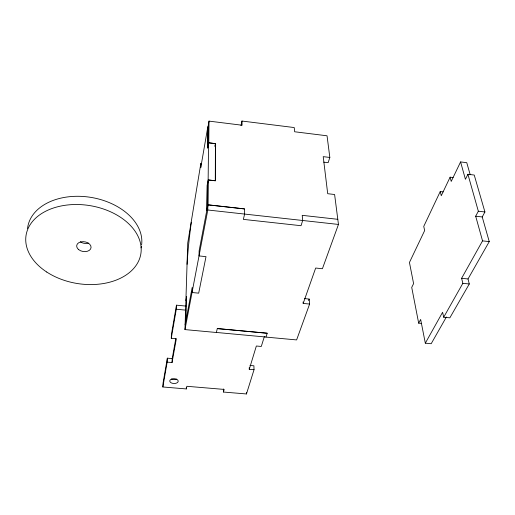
<?xml version="1.0" encoding="UTF-8"?>
<svg xmlns="http://www.w3.org/2000/svg" width="515" height="515" viewBox="0 0 515 515"><rect width="100%" height="100%" fill="white"/><g stroke="black" fill="none" stroke-linecap="round" stroke-linejoin="round"><path stroke-width="0.77" d="M323.755 162.148L328.145 162.676L329.832 157.448L327.044 135.793L294.632 131.763L294.245 127.559L241.966 121.038L242.082 125.229L209.013 121.115L208.775 142.79L215.631 143.621L215.515 180.752L208.363 179.928L207.365 185.323L207.062 210.217L208.086 204.828L208.363 179.928M215.412 143.659L215.289 180.791L208.137 179.967L208.556 142.829L215.412 143.659L214.98 145.977M304.365 298.584L309.161 299.061L309.612 304.056L296.614 339.926L265.978 337.093L267.201 333.205L217.298 328.557L216.358 332.497L184.962 329.594L207.796 209.998L207.854 204.848L244.471 208.923L244.619 214.066L243.35 219.377L301.037 225.712L302.685 220.472L302.221 215.341L337.801 219.313M206.83 210.255L207.139 185.374L208.137 179.967M207.828 147.393L208.079 126.523L209.013 121.115M175.808 338.58L172.21 358.601L167.343 358.176L163.055 383.096L162.856 386.977L186.295 388.934L186.34 387.383M191.329 222.248C189.359 236.327 187.936 250.168 187.054 264.362M185.876 320.665L186.636 296.589L185.896 300.573M184.962 329.594L187.737 243.016L200.869 163.326L200.786 167.53L207.867 126.561L207.597 148.243L208.556 142.829M162.856 386.977L167.156 362.122L172.042 362.547L176.342 338.728L171.276 338.271L176.297 309.232L176.458 305.176L185.999 306.084M172.042 362.547L172.21 358.601M171.276 338.271L171.456 334.267L176.458 305.176M167.156 362.122L167.343 358.176M207.951 147.425L208.775 142.79M215.058 146.704L215.631 143.621M185.123 324.65L192.172 287.479L192.044 292.514L198.687 293.164L206.006 256.644L199.028 255.923L199.131 250.831L207.854 204.848M241.001 125.628L241.966 121.038M186.295 388.934L186.855 386.289L224.167 389.417L223.446 392.044L246.46 393.962L254.03 369.712L253.901 365.792L249.942 365.444M254.03 369.712L249.26 369.294L256.348 346.009L261.285 346.46L264.388 336.52M309.612 304.056L303.187 303.425L315.676 268.032L322.409 268.733L338.458 224.443L334.608 194.503L327.707 193.704L323.214 156.65L329.832 157.448M308.62 300.56L309.161 299.061M443.164 191.895L440.235 191.554L423.748 226.394L424.663 230.553L409.444 262.463L413.603 283.617L411.723 287.396L418.669 323.163L421.521 323.439M453.116 177.546L450.11 177.179L441.271 195.719L440.235 191.554M470.201 174.765L466.757 162.682L460.584 161.922L451.217 181.415L450.11 177.179M446.389 316.989L431.184 343.724L425.319 343.177L442.604 312.27L443.698 317.227L449.846 317.832L469.287 283.984L468.013 278.956L489.25 241.612L482.227 216.957L484.924 211.974L474.238 175.049L467.91 174.282L465.418 179.297L460.584 161.922M418.669 323.163L420.652 319.442L425.319 343.177M443.698 317.227L462.85 283.314L461.614 278.287L482.542 240.872L475.68 216.203L478.338 211.214L467.91 174.282M216.371 332.452L265.991 337.042M217.285 328.602L267.188 333.25M176.297 309.232L185.87 310.146M462.85 283.314L469.287 283.984M461.614 278.287L468.013 278.956M207.796 209.998L338.458 224.443M482.542 240.872L489.25 241.612M208.086 204.828L244.477 208.89M478.338 211.214L484.924 211.974M475.68 216.203L482.227 216.957M303.071 301.996L303.187 303.425M249.215 367.729L249.26 369.294M246.421 392.424L246.46 393.962M223.433 388.947L223.446 392.044M141.38 246.376A57.641 39.539 9.4 0 1 141.059 247.895M27.546 228.486A57.641 39.539 9.4 0 1 89.237 197.123A57.641 39.539 9.4 0 1 141.625 244.837M88.413 243.144A7.197 4.931 9.4 0 1 80.308 241.812M176.754 379.143A4.184 2.414 2 0 1 171.682 379.098M171.347 379.169L170.594 379.606A4.197 2.408 1.9 0 0 170.156 381.988L170.729 382.542A4.197 2.408 1.9 0 0 176.606 383.038L177.366 382.6A4.197 2.408 1.9 0 0 177.83 380.218L177.263 379.671A4.197 2.408 1.9 0 0 171.347 379.169M78.679 249.627L77.565 248.494A7.255 4.918 9.2 0 1 83.379 241.657A7.255 4.918 9.2 0 1 90.595 249.003A7.255 4.918 9.2 0 1 78.679 249.627M46.756 272.042A58.137 39.455 9.2 0 0 140.402 256.026A58.137 39.455 9.2 0 0 63.216 205.588A58.137 39.455 9.2 0 0 46.756 272.042"/></g></svg>
